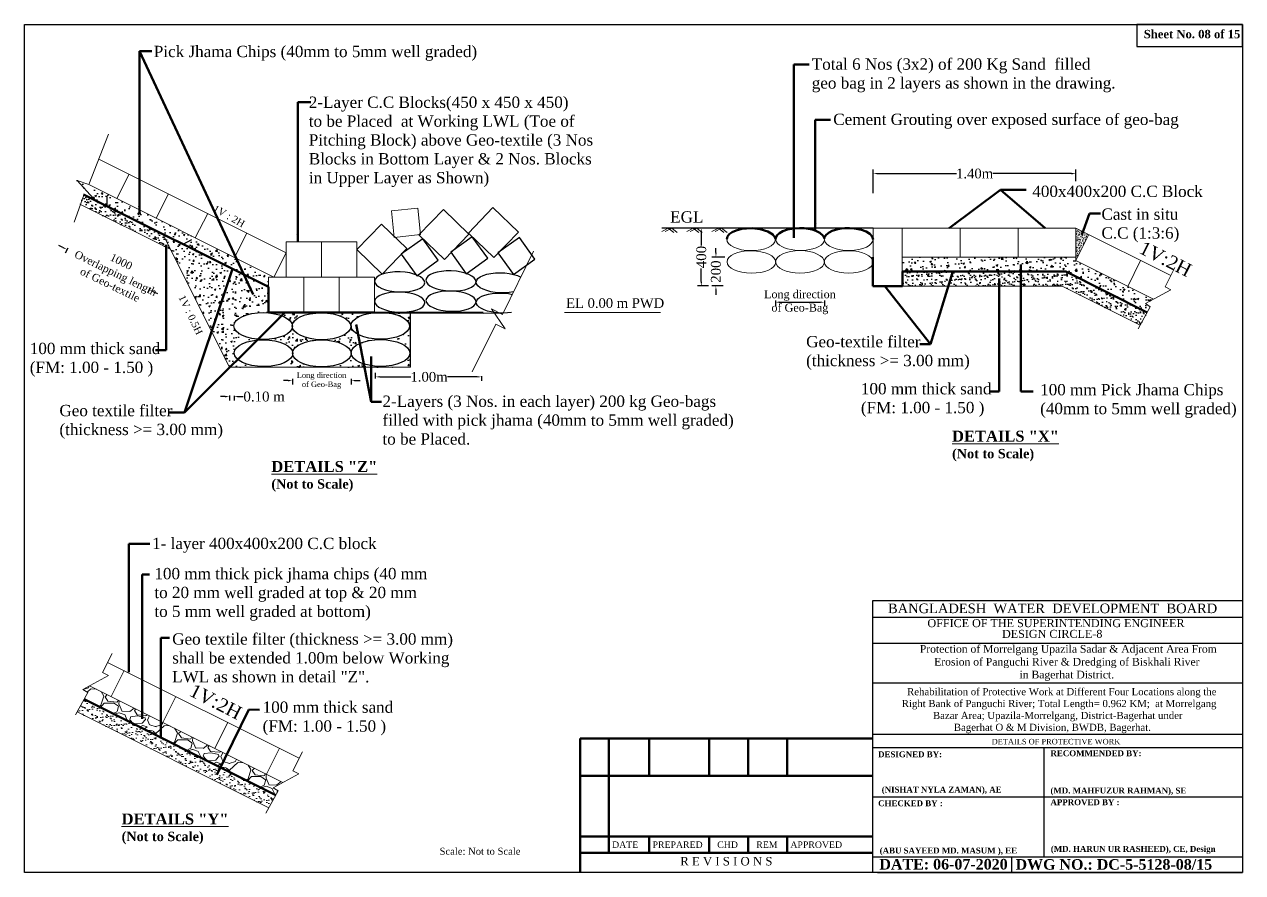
# Model space of a CAD drawing. Header units: metres. Extents: x -1354 to 3686, y -9962 to -7697.
# Drawn here: x 2242.7 to 2353.8, y -7810.7 to -7733.3 of the extents above; entities that cross this region are included whole.
import ezdxf
from ezdxf.enums import TextEntityAlignment as Align

# ---------------------------------------------------------------- set-up
doc = ezdxf.new("R2010")
doc.units = ezdxf.units.M
doc.layers.add('Layer1', color=7, linetype='Continuous', lineweight=13)
doc.layers.add('LINE', color=7, linetype='Continuous')
doc.styles.add('dim', font='isocp.shx')
doc.styles.add('Kazi_T_H', font='timesbd.ttf')
doc.styles.get("Standard").update_dxf_attribs({"font": 'times.ttf'})
doc.dimstyles.get("Standard").update_dxf_attribs({"dimtxt": 0.5, "dimasz": 0.4075, "dimexe": 0.364, "dimexo": 0.219, "dimgap": 0.09, "dimtad": 0, "dimdec": 0, "dimlfac": 1000, "dimzin": 0, "dimdsep": 46, "dimtxsty": 'Standard', "dimcen": 0.09, "dimadec": 0, "dimazin": 0, "dimtfac": 1, "dimtdec": 0, "dimtofl": 0, "dimtmove": 0, "dimatfit": 3, "dimfxl": 1, "dimtolj": 1, "dimtzin": 0, "dimarcsym": 0})
doc.dimstyles.new('STANDARD$0', dxfattribs={"dimscale": 0, "dimtxt": 8, "dimasz": 8, "dimexe": 4, "dimexo": 0, "dimgap": 2, "dimtad": 1, "dimdec": 0, "dimzin": 0, "dimdsep": 46, "dimtxsty": 'dim', "dimblk": 'DOTSMALL', "dimcen": 1, "dimclrd": 6, "dimclre": 6, "dimclrt": 256, "dimadec": 0, "dimazin": 0, "dimtfac": 1, "dimtdec": 0, "dimtix": 1, "dimtofl": 0, "dimtmove": 1, "dimatfit": 3, "dimldrblk": 'DOTSMALL', "dimfxl": 6, "dimtolj": 1, "dimtzin": 0, "dimarcsym": 0})

# ---------------------------------------------------------------- blocks, each defined once
blk = doc.blocks.new('*D1138')
at = {"layer": 'Defpoints', "color": 0, "lineweight": -3, "ltscale": 0.5}
for p in [(2338.64, -7746.93), (2338.64, -7747.85), (2320.16, -7748.94)]:
    blk.add_point(p, dxfattribs=at)
at = {"layer": 'LINE', "color": 0, "lineweight": -2, "ltscale": 0.5}
for p, q in [((2320.16, -7748.72), (2320.16, -7746.56)), ((2320.57, -7746.93), (2327.74, -7746.93)), ((2338.23, -7746.93), (2331.07, -7746.93)), ((2338.64, -7747.63), (2338.64, -7746.56))]:
    blk.add_line(p, q, dxfattribs=at)
at = {"layer": 'LINE', "color": 0, "lineweight": -3, "ltscale": 0.5}
for points in [[(2320.57, -7746.86), (2320.57, -7747), (2320.16, -7746.93)], [(2338.23, -7746.86), (2338.23, -7747), (2338.64, -7746.93)]]:
    blk.add_solid(points, dxfattribs=at)
at = {"layer": 'LINE', "color": 0, "lineweight": 13, "ltscale": 0.5, "insert": (2329.4, -7746.93), "char_height": 0.5, "attachment_point": 5}
blk.add_mtext('\\A1;{\\H1.775x;1.40m}', dxfattribs=at)
blk = doc.blocks.new('*D1139')
at = {"layer": 'Defpoints', "color": 0, "lineweight": -3, "ltscale": 0.5}
for p in [(2304.48, -7751.9), (2305.37, -7751.9), (2305.37, -7757.18)]:
    blk.add_point(p, dxfattribs=at)
at = {"layer": 'LINE', "color": 0, "lineweight": -2, "ltscale": 0.5}
for p, q in [((2305.15, -7751.9), (2304.12, -7751.9)), ((2304.48, -7752.31), (2304.48, -7753.49)), ((2304.48, -7756.78), (2304.48, -7755.6)), ((2305.15, -7757.18), (2304.12, -7757.18))]:
    blk.add_line(p, q, dxfattribs=at)
at = {"layer": 'LINE', "color": 0, "lineweight": -3, "ltscale": 0.5}
for points in [[(2304.41, -7752.31), (2304.55, -7752.31), (2304.48, -7751.9)], [(2304.41, -7756.78), (2304.55, -7756.78), (2304.48, -7757.18)]]:
    blk.add_solid(points, dxfattribs=at)
at = {"layer": 'LINE', "color": 0, "lineweight": 13, "ltscale": 0.5, "insert": (2304.48, -7754.54), "char_height": 0.9, "attachment_point": 5, "rotation": 90}
blk.add_mtext('\\A1;400', dxfattribs=at)
blk = doc.blocks.new('*D1140')
at = {"layer": 'Defpoints', "color": 0, "lineweight": -3, "ltscale": 0.5}
for p in [(2305.81, -7754.55), (2306.84, -7754.55), (2306.7, -7757.18)]:
    blk.add_point(p, dxfattribs=at)
at = {"layer": 'LINE', "color": 0, "lineweight": -2, "ltscale": 0.5}
for p, q in [((2306.63, -7754.55), (2305.45, -7754.55)), ((2305.81, -7754.14), (2305.81, -7753.73)), ((2306.48, -7757.18), (2305.45, -7757.18)), ((2305.81, -7757.59), (2305.81, -7758))]:
    blk.add_line(p, q, dxfattribs=at)
at = {"layer": 'LINE', "color": 0, "lineweight": -3, "ltscale": 0.5}
for points in [[(2305.75, -7754.14), (2305.88, -7754.14), (2305.81, -7754.55)], [(2305.75, -7757.59), (2305.88, -7757.59), (2305.81, -7757.18)]]:
    blk.add_solid(points, dxfattribs=at)
at = {"layer": 'LINE', "color": 0, "lineweight": 13, "ltscale": 0.5, "insert": (2305.81, -7755.87), "char_height": 0.9, "attachment_point": 5, "rotation": 90}
blk.add_mtext('\\A1;200', dxfattribs=at)
blk = doc.blocks.new('*D1141')
at = {"layer": 'Defpoints', "color": 0, "lineweight": -3, "ltscale": 0.5}
for p in [(2311.25, -7754.89), (2315.7, -7754.92), (2315.7, -7758.66)]:
    blk.add_point(p, dxfattribs=at)
at = {"layer": 'LINE', "color": 0, "lineweight": -2, "ltscale": 0.5}
for p, q in [((2311.25, -7758.51), (2311.25, -7759.02)), ((2311.66, -7758.66), (2315.29, -7758.66)), ((2315.7, -7758.51), (2315.7, -7759.02))]:
    blk.add_line(p, q, dxfattribs=at)
at = {"layer": 'LINE', "color": 0, "lineweight": -3, "ltscale": 0.5}
for points in [[(2311.66, -7758.59), (2311.66, -7758.73), (2311.25, -7758.66)], [(2315.29, -7758.59), (2315.29, -7758.73), (2315.7, -7758.66)]]:
    blk.add_solid(points, dxfattribs=at)
at = {"layer": 'LINE', "color": 0, "lineweight": 13, "ltscale": 0.5, "insert": (2313.47, -7758.66), "char_height": 0.5, "attachment_point": 5}
blk.add_mtext('\\A1;{\\H1.464x;Long direction\\Pof Geo-Bag}', dxfattribs=at)
blk = doc.blocks.new('*D805')
at = {"color": 0, "lineweight": -2, "ltscale": 0.5}
for p, q in [((2246.26, -7753.67), (2245.9, -7753.49)), ((2246.7, -7753.72), (2246.47, -7754.18)), ((2254.22, -7757.38), (2253.99, -7757.84)), ((2254.52, -7757.7), (2254.89, -7757.87))]:
    blk.add_line(p, q, dxfattribs=at)
at = {"color": 0, "linetype": 'Continuous', "lineweight": -3, "ltscale": 0.5}
for points in [[(2246.29, -7753.61), (2246.23, -7753.73), (2246.63, -7753.85)], [(2254.55, -7757.63), (2254.49, -7757.76), (2254.15, -7757.52)]]:
    blk.add_solid(points, dxfattribs=at)
at = {"layer": 'Defpoints', "color": 0, "linetype": 'Continuous', "lineweight": -3, "ltscale": 0.5}
for p in [(2247.8, -7751.45), (2246.63, -7753.85), (2255.33, -7755.11)]:
    blk.add_point(p, dxfattribs=at)
at = {"color": 0, "linetype": 'Continuous', "lineweight": -3, "ltscale": 0.5, "insert": (2251.07, -7756.01), "char_height": 0.7, "attachment_point": 5, "rotation": 334.0276}
blk.add_mtext('\\A1;1000\\POverlapping length\\Pof Geo-textile', dxfattribs=at)
blk = doc.blocks.new('*D806')
at = {"layer": 'Defpoints', "color": 0, "linetype": 'ByBlock', "lineweight": -3, "ltscale": 0.5}
for p in [(2272.56, -7763.49), (2267.2, -7764.59), (2272.56, -7765.81)]:
    blk.add_point(p, dxfattribs=at)
at = {"layer": 'LINE', "color": 0, "lineweight": -2, "ltscale": 0.5}
for p, q in [((2266.79, -7765.81), (2266.38, -7765.81)), ((2267.2, -7765.66), (2267.2, -7766.17)), ((2272.56, -7765.66), (2272.56, -7766.17)), ((2272.96, -7765.81), (2273.37, -7765.81))]:
    blk.add_line(p, q, dxfattribs=at)
at = {"layer": 'LINE', "color": 0, "linetype": 'ByBlock', "lineweight": -3, "ltscale": 0.5}
for points in [[(2266.79, -7765.74), (2266.79, -7765.88), (2267.2, -7765.81)], [(2272.96, -7765.74), (2272.96, -7765.88), (2272.56, -7765.81)]]:
    blk.add_solid(points, dxfattribs=at)
at = {"layer": 'LINE', "color": 0, "linetype": 'ByBlock', "lineweight": -3, "ltscale": 0.5, "insert": (2269.85, -7765.81), "char_height": 0.5, "attachment_point": 5}
blk.add_mtext('\\A1;Long direction\\Pof Geo-Bag', dxfattribs=at)
blk = doc.blocks.new('*D807')
at = {"layer": 'Defpoints', "color": 0, "lineweight": -3, "ltscale": 0.5}
for p in [(2261.45, -7766.96), (2261.88, -7766.98), (2261.88, -7767.27)]:
    blk.add_point(p, dxfattribs=at)
at = {"layer": 'LINE', "color": 0, "lineweight": -2, "ltscale": 0.5}
for p, q in [((2261.05, -7767.27), (2260.64, -7767.27)), ((2261.45, -7767.18), (2261.45, -7767.63)), ((2261.88, -7767.2), (2261.88, -7767.63)), ((2262.28, -7767.27), (2262.7, -7767.27))]:
    blk.add_line(p, q, dxfattribs=at)
at = {"layer": 'LINE', "color": 0, "lineweight": -3, "ltscale": 0.5}
for points in [[(2261.05, -7767.2), (2261.05, -7767.34), (2261.45, -7767.27)], [(2262.28, -7767.2), (2262.28, -7767.34), (2261.88, -7767.27)]]:
    blk.add_solid(points, dxfattribs=at)
at = {"layer": 'LINE', "color": 0, "lineweight": 13, "ltscale": 0.5, "insert": (2264.61, -7767.27), "char_height": 0.9, "attachment_point": 5}
blk.add_mtext('\\A1;0.10 m', dxfattribs=at)
blk = doc.blocks.new('*D808')
at = {"layer": 'Defpoints', "color": 0, "lineweight": -3, "ltscale": 0.5}
for p in [(2284.44, -7765.17), (2284.44, -7765.47), (2274.77, -7765.83)]:
    blk.add_point(p, dxfattribs=at)
at = {"layer": 'LINE', "color": 0, "lineweight": -2, "ltscale": 0.5}
for p, q in [((2274.77, -7765.61), (2274.77, -7765.1)), ((2275.18, -7765.47), (2277.98, -7765.47)), ((2284.04, -7765.47), (2281.32, -7765.47)), ((2284.44, -7765.39), (2284.44, -7765.83))]:
    blk.add_line(p, q, dxfattribs=at)
at = {"layer": 'LINE', "color": 0, "lineweight": -3, "ltscale": 0.5}
for points in [[(2275.18, -7765.4), (2275.18, -7765.53), (2274.77, -7765.47)], [(2284.04, -7765.4), (2284.04, -7765.53), (2284.44, -7765.47)]]:
    blk.add_solid(points, dxfattribs=at)
at = {"layer": 'LINE', "color": 0, "lineweight": 13, "ltscale": 0.5, "insert": (2279.65, -7765.47), "char_height": 0.5, "attachment_point": 5}
blk.add_mtext('\\A1;{\\H1.775x;1.00m}', dxfattribs=at)

msp = doc.modelspace()

# ---------------------------------------------------------------- hatches: boundary and pattern name
at = {"linetype": 'Continuous', "lineweight": -3, "ltscale": 0.5}
h = msp.add_hatch(dxfattribs=at)
h.set_pattern_fill('AR-CONC', color=0, scale=0.0083, style=0)
h.set_pattern_definition([(50, (2518.1702, -7655.2508), (1.512133, -0.1322944), [0.158115, -1.739265]), (355, (2518.1702, -7655.2508), (-0.2925155, 1.58577), [0.126492, -1.391412]), (100.451, (2518.2962, -7655.2618), (1.219623, 1.4534685), [0.134377, -1.478147]), (46.1842, (2518.1702, -7654.8291), (2.249956, -0.348951), [0.237173, -2.608897]), (96.6356, (2518.3577, -7654.8582), (1.970455, 2.053632), [0.201566, -2.21722]), (351.184, (2518.1702, -7654.829), (1.970458, 2.053628), [0.189738, -2.087118]), (21, (2518.381, -7654.9345), (1.2584035, -0.848804), [0.158115, -1.739265]), (326, (2518.381, -7654.9345), (0.512957, 1.52876), [0.126492, -1.391412]), (71.4514, (2518.4859, -7655.0053), (1.771357, 0.67996), [0.134377, -1.478147]), (37.5, (2518.1702, -7655.25076), (0.0256354, 0.7018068), [0, -1.3745464, 0, -1.412494, 0, -1.3966825]), (7.5, (2518.1702, -7655.25076), (0.5546032, 0.8314988), [0, -0.8053324, 0, -1.3429234, 0, -0.5323205]), (327.5, (2517.7001, -7655.25076), (1.1254019, -0.0475486), [0, -0.52705, 0, -1.644396, 0, -2.181987]), (317.5, (2517.4893, -7655.2508), (1.2294722, 0.21104), [0, -0.685165, 0, -1.0920476, 0, -1.549527])])
h.paths.add_polyline_path([(2248.614762, -7747.934823), (2247.549723, -7747.554875), (2249.039644, -7749.195255), (2248.547143, -7749.027363), (2265.005652, -7757.256617), (2265.005652, -7756.370531), (2265.486177, -7756.370531)])
h = msp.add_hatch(dxfattribs=at)
h.set_pattern_fill('AR-SAND', color=0, scale=0.0132, style=0)
h.set_pattern_definition([(37.5, (2041.59915, -6637.59636), (-0.02112041, 0.64602547), [0, -0.5096256, 0, -0.569976, 0, -0.54483]), (7.5, (2041.59915, -6637.5964), (0.59337073, 0.94620913), [0, -0.2749296, 0, -0.4593336, 0, -0.176022]), (327.5, (2041.18676, -6637.59636), (1.04410993, 0.00189708), [0, -0.16764, 0, -0.603504, 0, -0.787908]), (317.5, (2041.1868, -6637.5964), (1.0078945, 0.2942667), [0, -0.08382, 0, -0.3956304, 0, -0.452628])])
h.paths.add_polyline_path([(2248.547143, -7749.027363), (2248.154234, -7748.893421), (2247.854245, -7749.743633), (2256.088103, -7753.860562), (2255.379623, -7752.443603)])
h = msp.add_hatch(dxfattribs=at)
h.set_pattern_fill('AR-CONC', color=0, scale=0.0083, style=0)
h.set_pattern_definition([(50, (2041.5992, -6637.5964), (1.5121328, -0.1322944), [0.158115, -1.739265]), (355, (2041.5992, -6637.5964), (-0.2925155, 1.5857701), [0.126492, -1.391412]), (100.451, (2041.7252, -6637.6074), (1.2196228, 1.4534685), [0.134377, -1.478147]), (46.1842, (2041.5992, -6637.1747), (2.249956, -0.3489513), [0.2371725, -2.6088975]), (96.6356, (2041.7867, -6637.2038), (1.970455, 2.053632), [0.2015655, -2.2172205]), (351.184, (2041.5992, -6637.1747), (1.970458, 2.0536285), [0.189738, -2.087118]), (21, (2041.81, -6637.2801), (1.2584035, -0.8488038), [0.158115, -1.739265]), (326, (2041.81, -6637.2801), (0.5129568, 1.5287601), [0.126492, -1.391412]), (71.4514, (2041.9148, -6637.3509), (1.7713569, 0.6799597), [0.134377, -1.478147]), (37.5, (2041.59915, -6637.59636), (0.0256354, 0.70180682), [0, -1.3745464, 0, -1.412494, 0, -1.3966825]), (7.5, (2041.59915, -6637.59636), (0.5546032, 0.83149877), [0, -0.8053324, 0, -1.3429234, 0, -0.5323205]), (327.5, (2041.129, -6637.59636), (1.12540194, -0.04754858), [0, -0.52705, 0, -1.644396, 0, -2.181987]), (317.5, (2040.9182, -6637.5964), (1.2294722, 0.2110399), [0, -0.685165, 0, -1.0920476, 0, -1.549527])])
edge = h.paths.add_edge_path()
edge.add_line((2265.005652, -7757.256617), (2255.379623, -7752.443603))
edge.add_line((2255.379623, -7752.443603), (2261.454342, -7764.593041))
edge.add_line((2261.454342, -7764.593041), (2277.946564, -7764.584891))
edge.add_line((2277.946564, -7764.584891), (2277.957322, -7759.605719))
edge.add_line((2277.957322, -7759.605719), (2275.56316, -7759.600546))
edge.add_ellipse((2275.205236, -7760.814706), major_axis=(-2.669393, 0.017474), ratio=0.4596705317, start_angle=278.6264693, end_angle=622.4667501, ccw=False)
edge.add_line((2274.690038, -7759.612179), (2274.690038, -7759.59866))
edge.add_line((2274.690038, -7759.59866), (2265.005652, -7759.59866))
edge.add_line((2265.005652, -7759.59866), (2265.005652, -7757.256617))
edge = h.paths.add_edge_path(flags=16)
edge.add_ellipse((2264.525376, -7760.832381), major_axis=(-2.669393, 0.017474), ratio=0.4596705317, start_angle=184.88008955, end_angle=535.92393405, ccw=False)
edge.add_ellipse((2269.847845, -7760.850056), major_axis=(-2.669393, 0.017474), ratio=0.4596705317, start_angle=4.88008955, end_angle=355.92393405, ccw=False)
edge = h.paths.add_edge_path(flags=16)
edge.add_ellipse((2264.544975, -7763.308487), major_axis=(-2.669393, 0.017474), ratio=0.4596705317, start_angle=184.88008955, end_angle=535.92393405, ccw=False)
edge.add_ellipse((2269.867444, -7763.326162), major_axis=(-2.669393, 0.017474), ratio=0.4596705317, start_angle=4.88008955, end_angle=355.92393405, ccw=False)
edge = h.paths.add_edge_path(flags=16)
edge.add_ellipse((2275.224835, -7763.290812), major_axis=(-2.669393, 0.017474), ratio=0.4596705317, start_angle=0, end_angle=360)
h.paths.add_polyline_path([(2277.808018, -7764.233286), (2281.211299, -7764.233286), (2281.211299, -7765.388702), (2277.808018, -7765.388702)], flags=9)
at = {"linetype": 'ByBlock', "lineweight": 5, "ltscale": 0.5}
h = msp.add_hatch(dxfattribs=at)
h.set_pattern_fill('AR-CONC', color=256, scale=0.00132, style=0)
h.set_pattern_definition([(50, (2334.29829, -7695.25673), (0.24048376, -0.0210396), [0.025146, -0.276606]), (355, (2334.2983, -7695.25673), (-0.0465205, 0.2521948), [0.0201168, -0.2212848]), (100.451, (2334.31833, -7695.25848), (0.1939641, 0.231154), [0.0213708, -0.2350788]), (46.1842, (2334.2983, -7695.18967), (0.3578243, -0.0554959), [0.037719, -0.414909]), (96.6356, (2334.3281, -7695.1943), (0.3133736, 0.3266017), [0.0320562, -0.3526182]), (351.184, (2334.2983, -7695.18967), (0.313374, 0.3266012), [0.0301752, -0.3319272]), (21, (2334.33182, -7695.20644), (0.20013164, -0.1349905), [0.025146, -0.276606]), (326, (2334.33182, -7695.20644), (0.0815787, 0.2431281), [0.0201168, -0.2212848]), (71.4514, (2334.3485, -7695.21769), (0.2817098, 0.1081382), [0.0213708, -0.2350788]), (37.5, (2334.29829, -7695.25673), (0.00407696, 0.11161265), [0, -0.21860256, 0, -0.2246376, 0, -0.222123]), (7.5, (2334.29829, -7695.25673), (0.08820195, 0.13223836), [0, -0.12807696, 0, -0.21357336, 0, -0.0846582]), (327.5, (2334.22352, -7695.25673), (0.17897959, -0.00756194), [0, -0.08382, 0, -0.2615184, 0, -0.3470148]), (317.5, (2334.19, -7695.25673), (0.1955305, 0.03356297), [0, -0.108966, 0, -0.17367504, 0, -0.2464308])])
h.paths.add_polyline_path([(2339.822367, -7752.494347), (2338.641723, -7751.904025), (2338.641723, -7754.544025), (2338.641723, -7754.855635)])
at = {"linetype": 'Continuous', "lineweight": -3, "ltscale": 0.5}
h = msp.add_hatch(dxfattribs=at)
h.set_pattern_fill('AR-CONC', color=0, scale=0.0083, style=0)
h.set_pattern_definition([(50, (2105.0948, -7762.4743), (1.512133, -0.1322944), [0.158115, -1.739265]), (355, (2105.0948, -7762.4743), (-0.292515, 1.58577), [0.126492, -1.391412]), (100.451, (2105.2208, -7762.4854), (1.219623, 1.4534685), [0.134377, -1.478147]), (46.1842, (2105.0948, -7762.0527), (2.249956, -0.348951), [0.237173, -2.608897]), (96.6356, (2105.2823, -7762.0818), (1.970455, 2.053632), [0.201566, -2.21722]), (351.184, (2105.0948, -7762.0527), (1.970458, 2.053628), [0.189738, -2.087118]), (21, (2105.3056, -7762.1581), (1.2584035, -0.848804), [0.158115, -1.739265]), (326, (2105.3056, -7762.1581), (0.512957, 1.52876), [0.126492, -1.391412]), (71.4514, (2105.4105, -7762.2288), (1.771357, 0.67996), [0.134377, -1.478147]), (37.5, (2105.0948, -7762.47433), (0.0256354, 0.7018068), [0, -1.3745464, 0, -1.412494, 0, -1.3966825]), (7.5, (2105.0948, -7762.4743), (0.5546032, 0.8314988), [0, -0.8053324, 0, -1.3429234, 0, -0.5323205]), (327.5, (2104.62465, -7762.47433), (1.125402, -0.0475486), [0, -0.52705, 0, -1.644396, 0, -2.181987]), (317.5, (2104.4138, -7762.4743), (1.2294722, 0.21104), [0, -0.685165, 0, -1.0920476, 0, -1.549527])])
h.paths.add_polyline_path([(2338.641723, -7754.855635), (2338.641723, -7754.544025), (2322.801723, -7754.544025), (2322.801723, -7755.864025), (2337.706894, -7755.864025), (2345.14549, -7759.583323), (2345.423844, -7759.080245), (2344.973316, -7758.788992), (2345.707991, -7758.388769)])
h = msp.add_hatch(dxfattribs=at)
h.set_pattern_fill('AR-SAND', color=0, scale=0.0132, style=0)
h.set_pattern_definition([(37.5, (2105.0948, -7762.47433), (-0.0211204, 0.6460255), [0, -0.5096256, 0, -0.569976, 0, -0.54483]), (7.5, (2105.0948, -7762.4743), (0.5933707, 0.946209), [0, -0.2749296, 0, -0.4593336, 0, -0.176022]), (327.5, (2104.6824, -7762.47433), (1.0441099, 0.0018971), [0, -0.16764, 0, -0.603504, 0, -0.787908]), (317.5, (2104.6824, -7762.4743), (1.0078945, 0.2942667), [0, -0.08382, 0, -0.3956304, 0, -0.452628])])
h.paths.add_polyline_path([(2337.706894, -7755.864025), (2322.822717, -7755.864025), (2322.822717, -7757.184025), (2337.395284, -7757.184025), (2344.505875, -7760.739321), (2345.14549, -7759.583323)])
at = {"linetype": 'ByBlock', "lineweight": 13, "ltscale": 0.5}
h = msp.add_hatch(dxfattribs=at)
h.set_pattern_fill('GRAVEL', color=256, scale=0.132, style=0)
h.set_pattern_definition([(228.0128, (2411.34952, -7729.69232), (-26.8224228, -30.17523708), [0.45107, -44.65626]), (184.9697, (2411.04777, -7730.0276), (40.23366508, 3.35277634), [0.774055, -76.63128]), (132.5104, (2410.27663, -7730.09466), (33.5279756, -36.88083603), [0.545796, -54.033804]), (267.2737, (2408.96904, -7730.93286), (3.35278544, 67.05597842), [0.704887, -69.78365]), (292.8337, (2408.93551, -7731.63694), (-16.7640476, 40.23362288), [0.691197, -68.428536]), (357.2737, (2409.20373, -7732.27398), (-67.05597842, 3.35278544), [0.704887, -69.78365]), (37.6942, (2409.90782, -7732.3075), (-43.58642754, -33.52797011), [0.932176, -92.28529]), (72.2553, (2410.64544, -7731.73753), (23.46964695, 73.76162139), [0.88007, -87.126996]), (121.4296, (2410.91366, -7730.89933), (-26.82240691, 43.58634873), [0.707273, -70.02006]), (175.2364, (2410.54485, -7730.29582), (36.88077103, -3.35276853), [0.80746, -39.56555]), (222.3974, (2409.74018, -7730.22877), (-40.23360121, -36.88075202), [1.044223, -103.378176]), (138.8141, (2412.2883, -7730.96638), (-23.46958505, 20.11676906), [0.356407, -35.28439]), (171.4692, (2412.02008, -7730.73169), (43.58633347, -6.7056169), [0.67806, -67.12807]), (225, (2411.3495, -7730.631), (-7e-16, -3.352798), [0.474156, -4.267415]), (203.1986, (2411.11483, -7730.22877), (16.7640565, 6.7056294), [0.25534, -25.27879]), (291.8014, (2410.88013, -7730.32935), (-3.3528024, 10.0584065), [0.361107, -17.694336]), (30.9638, (2411.01424, -7730.66463), (10.0583894, 6.7056052), [0.5865, -18.963516]), (161.5651, (2411.5172, -7730.3629), (6.705603, -3.352795), [0.4241, -10.17839]), (16.3895, (2408.9355, -7730.32935), (33.5280185, 10.05837908), [0.594116, -58.817616]), (70.3462, (2409.50548, -7730.16171), (-13.41116263, -36.88074784), [0.49843, -49.344504]), (293.1986, (2411.51716, -7729.6923), (-6.7056294, 16.7640565), [0.51068, -25.023504]), (343.6105, (2411.71833, -7730.16171), (-33.5280185, 10.05837908), [0.594116, -58.817616]), (339.444, (2408.9355, -7732.4081), (-16.7640208, 6.7055919), [0.572926, -28.073364]), (294.7751, (2409.47196, -7732.60926), (-16.76396093, 36.88078287), [0.480047, -47.52475]), (66.8014, (2411.5507, -7733.0451), (6.7056294, 16.7640565), [0.51068, -25.023504]), (17.354, (2411.75186, -7732.57573), (-43.58640235, -13.41117977), [0.562034, -55.64117]), (69.444, (2409.90782, -7733.04512), (-6.7055919, -16.7640208), [0.286464, -28.359936]), (101.3099, (2411.3495, -7733.0451), (-3.3527835, 13.411157), [0.17096, -16.92504]), (165.9638, (2411.316, -7732.8775), (10.058407, -3.3527942), [0.691197, -13.132746]), (186.009, (2410.64544, -7732.70984), (33.52795056, 3.35279217), [0.640552, -63.41465]), (303.6901, (2411.0142, -7730.9664), (-3.352801, 6.7055935), [0.48355, -11.60515]), (353.1572, (2411.28247, -7731.36872), (56.99762357, -6.70563003), [0.844215, -83.57712]), (60.9454, (2412.12067, -7731.4693), (-13.4111688, -23.46954405), [0.34519, -34.17401]), (90, (2412.2883, -7731.1676), (-3.3528, 3.3528), [0.20117, -3.15163]), (120.2564, (2410.57838, -7732.60926), (13.41117158, -23.46958816), [0.465784, -46.11275]), (48.0128, (2410.34368, -7732.20692), (26.8224228, 30.17523708), [0.902145, -44.205216]), (0, (2410.9472, -7731.5364), (3.3528, 3.3528), [0.87173, -2.48107]), (325.3048, (2411.81892, -7731.53636), (-33.5279419, 23.46960223), [0.530125, -52.482276]), (254.0546, (2412.2548, -7731.8381), (-3.3528086, -13.411232), [0.488174, -23.920644]), (207.646, (2412.12067, -7732.3075), (-63.70317762, -33.52802109), [0.79483, -78.6885]), (175.4261, (2411.41658, -7732.67631), (-43.58641004, 3.35278378), [0.84088, -83.246856]), (175.4261, (2411.41658, -7732.67631), (-43.58641004, 3.35278378), [0.84088, -83.246856])])
h.paths.add_polyline_path([(2248.694439, -7793.63657), (2248.074078, -7793.974519), (2248.524606, -7794.265772), (2248.194491, -7794.862401), (2265.682221, -7803.606266), (2265.88911, -7803.232348), (2265.438582, -7802.941095), (2266.331085, -7802.454893)])
at = {"linetype": 'ByBlock', "lineweight": 18, "ltscale": 0.5}
h = msp.add_hatch(dxfattribs=at)
h.set_pattern_fill('AR-SAND', color=256, scale=0.0132, style=0)
h.set_pattern_definition([(37.5, (2408.9355, -7733.0451), (-0.0211204, 0.6460255), [0, -0.5096256, 0, -0.569976, 0, -0.54483]), (7.5, (2408.9355, -7733.0451), (0.5933707, 0.946209), [0, -0.2749296, 0, -0.4593336, 0, -0.176022]), (327.5, (2408.5231, -7733.0451), (1.04411, 0.001897), [0, -0.16764, 0, -0.603504, 0, -0.787908]), (317.5, (2408.5231, -7733.0451), (1.0078945, 0.2942667), [0, -0.08382, 0, -0.3956304, 0, -0.452628])])
h.paths.add_polyline_path([(2265.042606, -7804.762263), (2265.682221, -7803.606266), (2248.194491, -7794.862401), (2247.554876, -7796.018398)])

# ---------------------------------------------------------------- linework, layer by layer
at = {"color": 0, "linetype": 'Continuous', "lineweight": 13, "ltscale": 0.5}
for p, q in [((2266.619716, -7754.147428), (2249.529838, -7745.602489)), ((2265.486177, -7756.370531), (2248.614762, -7747.934823)), ((2251.174898, -7749.214891), (2252.308437, -7746.991788)), ((2254.752718, -7751.003801), (2255.886257, -7748.780698)), ((2256.088103, -7753.860562), (2247.804359, -7749.71869)), ((2258.330538, -7752.792711), (2259.464076, -7750.569608)), ((2261.454342, -7764.593041), (2255.379623, -7752.443603)), ((2261.908358, -7754.581621), (2263.041896, -7752.358518)), ((2265.486177, -7756.370531), (2266.619716, -7754.147428)), ((2277.946564, -7764.584891), (2261.454342, -7764.593041))]:
    msp.add_line(p, q, dxfattribs=at)
at = {"color": 0, "lineweight": 53, "ltscale": 0.5}
for p, q in [((2265.005652, -7757.256617), (2248.144449, -7748.826016)), ((2274.690038, -7759.59866), (2284.573882, -7759.620016))]:
    msp.add_line(p, q, dxfattribs=at)
at = {"color": 0, "linetype": 'Continuous', "lineweight": -3, "ltscale": 0.5}
for p, q in [((2250.29917, -7749.903376), (2250.295212, -7748.961391)), ((2320.161723, -7751.904025), (2300.869797, -7751.904025)), ((2257.229556, -7753.36857), (2258.024655, -7752.928044)), ((2277.946564, -7764.584891), (2277.957286, -7759.62224)), ((2284.573882, -7759.620016), (2286.413073, -7759.654286))]:
    msp.add_line(p, q, dxfattribs=at)
at = {"linetype": 'ByBlock', "lineweight": 13, "ltscale": 0.5}
for p, q in [((2338.641723, -7751.904025), (2320.161723, -7751.904025)), ((2347.289308, -7756.227818), (2338.641723, -7751.904025)), ((2338.641723, -7754.544025), (2322.801723, -7754.544025)), ((2345.707991, -7758.388769), (2338.641723, -7754.855635)), ((2337.395284, -7757.184025), (2322.822717, -7757.184025)), ((2344.505875, -7760.739321), (2337.395284, -7757.184025)), ((2267.820599, -7800.24804), (2250.342249, -7791.508865)), ((2266.331085, -7802.454893), (2248.694439, -7793.63657)), ((2265.042606, -7804.762263), (2247.554876, -7796.018398))]:
    msp.add_line(p, q, dxfattribs=at)
at = {"linetype": 'ByBlock', "lineweight": 18, "ltscale": 0.5}
for p, q in [((2320.161723, -7751.904025), (2320.161723, -7757.184025)), ((2322.801723, -7751.904025), (2322.801723, -7757.184025)), ((2328.081723, -7751.904025), (2328.081723, -7754.544025)), ((2333.361723, -7751.904025), (2333.361723, -7754.544025)), ((2338.641723, -7751.904025), (2338.641723, -7754.544025)), ((2338.641723, -7754.855635), (2339.822367, -7752.494347)), ((2338.641723, -7754.544025), (2338.641723, -7754.855635)), ((2343.364298, -7757.216922), (2344.544942, -7754.855635)), ((2250.66214, -7794.62042), (2251.842784, -7792.259133)), ((2255.384716, -7796.981708), (2256.56536, -7794.62042)), ((2260.107291, -7799.342996), (2261.287935, -7796.981708)), ((2264.829867, -7801.704284), (2266.010511, -7799.342996))]:
    msp.add_line(p, q, dxfattribs=at)
at = {"linetype": 'ByBlock', "lineweight": 60, "ltscale": 0.5}
for p, q in [((2320.129164, -7754.549477), (2320.129164, -7757.20381)), ((2337.706894, -7755.864025), (2322.822717, -7755.864025)), ((2322.822717, -7757.20381), (2322.822717, -7755.864025)), ((2345.14549, -7759.583323), (2337.706894, -7755.864025)), ((2320.129164, -7757.20381), (2322.822717, -7757.20381)), ((2265.682221, -7803.606266), (2248.194491, -7794.862401))]:
    msp.add_line(p, q, dxfattribs=at)
at = {"linetype": 'ByBlock', "lineweight": 30, "ltscale": 0.5}
for p in [(2353.845068, -7788.576871), (2320.560943, -7810.681736)]:
    msp.add_line(p, (2353.845068, -7810.681736), dxfattribs=at)
at = {"color": 7, "lineweight": 30, "ltscale": 0.18}
msp.add_lwpolyline([(2353.845068, -7733.31999), (2344.190244, -7733.31999), (2344.190244, -7735.345356), (2353.845068, -7735.345356)], close=True, dxfattribs=at)
at = {"color": 0, "linetype": 'Continuous', "lineweight": -3, "ltscale": 0.5}
for points in [[(2278.725034, -7752.529129), (2281.044855, -7754.773955), (2283.289681, -7752.454134), (2280.969859, -7750.209308)], [(2283.233614, -7752.351142), (2285.553436, -7754.595968), (2287.798262, -7752.276146), (2285.47844, -7750.03132)], [(2273.064169, -7753.850837), (2275.38399, -7756.095663), (2277.628816, -7753.775841), (2275.308995, -7751.531016)], [(2278.529463, -7756.246814), (2280.495176, -7754.833421), (2279.081783, -7752.867708), (2277.11607, -7754.281101)], [(2283.038044, -7756.068827), (2285.003757, -7754.655433), (2283.590364, -7752.68972), (2281.624651, -7754.103113)], [(2287.342231, -7756.136532), (2289.307944, -7754.723139), (2287.894551, -7752.757426), (2285.928838, -7754.170819)]]:
    msp.add_lwpolyline(points, close=True, dxfattribs=at)
at = {"linetype": 'ByBlock', "lineweight": 18, "ltscale": 0.5}
for points in [[(2300.8654, -7752.224494), (2301.459567, -7751.904025), (2301.960884, -7752.289396)], [(2301.183149, -7752.224494), (2301.777315, -7751.904025), (2302.278633, -7752.289396)], [(2303.147009, -7752.224494), (2303.741176, -7751.904025), (2304.242493, -7752.289396)], [(2303.464757, -7752.224494), (2304.058924, -7751.904025), (2304.560242, -7752.289396)], [(2305.447729, -7752.224494), (2306.041896, -7751.904025), (2306.543214, -7752.289396)], [(2305.734547, -7752.224494), (2306.328714, -7751.904025), (2306.830032, -7752.289396)], [(2344.310572, -7761.092298), (2345.423844, -7759.080245), (2344.973316, -7758.788992), (2347.305967, -7757.518252), (2346.775811, -7757.253503), (2347.650579, -7755.506199)], [(2247.411335, -7796.277826), (2248.524606, -7794.265772), (2248.074078, -7793.974519), (2250.40673, -7792.703779), (2249.876573, -7792.43903), (2250.751341, -7790.691726)], [(2264.775838, -7805.244401), (2265.88911, -7803.232348), (2265.438582, -7802.941095), (2267.771233, -7801.670355), (2267.241076, -7801.405605), (2268.115845, -7799.658302)]]:
    msp.add_lwpolyline(points, dxfattribs=at)
at = {"color": 0, "linetype": 'Continuous', "lineweight": 53, "ltscale": 0.5}
msp.add_lwpolyline([(2306.795526, -7752.919419), (2306.861213, -7752.676155), (2307.034557, -7752.462586), (2307.306613, -7752.272988), (2307.671642, -7752.113714), (2308.187913, -7751.981348), (2308.601399, -7751.927517), (2309.102544, -7751.904025), (2309.844502, -7751.988494), (2310.557314, -7752.202817), (2311.01442, -7752.491356), (2311.220047, -7752.794061), (2311.257296, -7752.90459), (2311.28485, -7752.747331), (2311.392936, -7752.556743), (2311.612191, -7752.355388), (2311.924598, -7752.180866), (2312.341807, -7752.035175), (2312.907661, -7751.928259), (2313.424941, -7751.896619), (2313.833485, -7751.904025), (2314.257002, -7751.964682), (2314.602517, -7752.041624), (2314.927585, -7752.149475), (2315.296022, -7752.336793), (2315.582487, -7752.593612), (2315.698467, -7752.844889), (2315.726254, -7752.737541), (2315.863247, -7752.52095), (2316.130203, -7752.305517), (2316.417789, -7752.160414), (2316.919776, -7752.004159), (2317.229769, -7751.947174), (2317.574642, -7751.911021), (2318.007002, -7751.904025), (2318.423075, -7751.929812), (2318.781433, -7751.985108), (2319.086309, -7752.058875), (2319.503033, -7752.213697), (2319.83266, -7752.412223), (2320.056135, -7752.651599), (2320.142721, -7752.937659)], dxfattribs=at)
at = {"color": 0, "linetype": 'Continuous', "lineweight": -3, "ltscale": 0.5, "extrusion": (0, 0, -1)}
for centre in [(2281.649829, -7756.719347), (2276.972331, -7756.80659), (2276.976113, -7758.649574), (2281.653611, -7758.562331)]:
    msp.add_ellipse(centre, major_axis=(-2.28678, 0.073593), ratio=0.3999216098, dxfattribs=at)
for centre, start_param, end_param in [((2286.23994, -7756.893834), 4.1890552868, 8.733121289), ((2286.243723, -7758.736818), 4.2820228076, 8.2967749349)]:
    msp.add_ellipse(centre, major_axis=(-2.28678, 0.073593), ratio=0.3999216098, start_param=start_param, end_param=end_param, dxfattribs=at)
at = {"color": 0, "linetype": 'Continuous', "lineweight": -3, "ltscale": 0.5}
for centre in [(2264.525376, -7760.832381), (2269.847845, -7760.850056), (2275.205236, -7760.814706), (2264.544975, -7763.308487), (2269.867444, -7763.326162), (2275.224835, -7763.290812)]:
    msp.add_ellipse(centre, major_axis=(-2.669393, 0.017474), ratio=0.4596705317, dxfattribs=at)
at = {"layer": 'Layer1', "color": 7, "lineweight": 30}
msp.add_lwpolyline([(2330.202926, -7810.681736), (2242.745987, -7810.681736), (2242.745987, -7733.31999), (2353.845068, -7733.31999), (2353.845068, -7794.204926), (2353.845068, -7808.159506), (2353.845068, -7810.681736)], close=True, dxfattribs=at)
at = {"layer": 'LINE', "color": 7, "lineweight": 13, "ltscale": 0.5}
for p, q in [((2271.461909, -7756.370531), (2271.461909, -7759.59866)), ((2271.461909, -7759.59866), (2271.461909, -7756.370531)), ((2265.005652, -7759.59866), (2274.690038, -7759.59866)), ((2268.344977, -7759.59866), (2265.116848, -7759.59866)), ((2267.446065, -7759.59866), (2269.250644, -7759.59866)), ((2267.446065, -7759.59866), (2269.250644, -7759.59866)), ((2300.752846, -7759.59866), (2292.00404, -7759.59866))]:
    msp.add_line(p, q, dxfattribs=at)
at = {"layer": 'LINE', "color": 7, "lineweight": 53, "ltscale": 0.5}
for p, q in [((2265.005652, -7757.256617), (2265.005652, -7759.59866)), ((2265.005652, -7759.59866), (2274.690038, -7759.59866))]:
    msp.add_line(p, q, dxfattribs=at)
at = {"layer": 'LINE', "color": 0, "linetype": 'ByBlock', "lineweight": 30, "ltscale": 0.5}
for p, q in [((2353.845068, -7785.898464), (2320.092789, -7785.898464)), ((2320.092789, -7785.898464), (2320.092789, -7810.681736)), ((2353.845068, -7787.41984), (2320.092789, -7787.41984)), ((2353.845068, -7789.781512), (2320.092789, -7789.781512)), ((2353.845068, -7793.401291), (2320.092789, -7793.401291)), ((2353.845068, -7798.089511), (2320.092789, -7798.089511)), ((2353.845068, -7799.314377), (2320.092789, -7799.314377)), ((2335.748073, -7809.226318), (2335.748073, -7799.314377)), ((2320.092789, -7803.780842), (2353.845068, -7803.780842)), ((2320.092789, -7809.226318), (2353.845068, -7809.226318)), ((2332.812017, -7810.681736), (2332.812017, -7809.226318))]:
    msp.add_line(p, q, dxfattribs=at)
at = {"layer": 'LINE', "lineweight": 50, "ltscale": 0.5}
for p, q in [((2320.092789, -7798.462774), (2293.432793, -7798.462774)), ((2293.432793, -7810.654044), (2293.432793, -7798.462774)), ((2296.050274, -7798.462774), (2296.050274, -7808.868855)), ((2299.733899, -7798.462774), (2299.733899, -7801.865499)), ((2305.192303, -7798.462774), (2305.192303, -7801.865499)), ((2308.748246, -7798.462774), (2308.748246, -7801.865499)), ((2312.304189, -7798.462774), (2312.304189, -7801.865499)), ((2320.092789, -7801.865499), (2293.432793, -7801.865499)), ((2320.092789, -7807.38934), (2293.432793, -7807.38934)), ((2299.733899, -7807.38934), (2299.733899, -7808.868855)), ((2305.192303, -7807.38934), (2305.192303, -7808.868855)), ((2308.748246, -7807.38934), (2308.748246, -7808.868855)), ((2312.304189, -7807.38934), (2312.304189, -7808.868855)), ((2320.092789, -7808.868855), (2293.432793, -7808.868855))]:
    msp.add_line(p, q, dxfattribs=at)
at = {"layer": 'LINE', "color": 7, "lineweight": 13, "ltscale": 0.5}
for points in [[(2250.422559, -7743.327136), (2248.614762, -7747.934823), (2247.549723, -7747.554875), (2249.039644, -7749.195255), (2248.154234, -7748.893421), (2247.282172, -7751.36497)], [(2289.175307, -7754.003842), (2286.346149, -7759.791184), (2285.344932, -7759.265606), (2286.590038, -7761.098752), (2285.755717, -7760.67571), (2283.593049, -7765.012304)]]:
    msp.add_lwpolyline(points, dxfattribs=at)
for points in [[(2278.621242, -7750.073952), (2276.214622, -7750.338315), (2276.478985, -7752.744935), (2278.885605, -7752.480572)], [(2266.619716, -7756.370531), (2269.847845, -7756.370531), (2269.847845, -7753.142402), (2266.619716, -7753.142402)], [(2269.847845, -7756.370531), (2273.075973, -7756.370531), (2273.075973, -7753.142402), (2269.847845, -7753.142402)], [(2265.005652, -7759.59866), (2268.233781, -7759.59866), (2268.233781, -7756.370531), (2265.005652, -7756.370531)], [(2268.233781, -7759.59866), (2271.461909, -7759.59866), (2271.461909, -7756.370531), (2268.233781, -7756.370531)], [(2271.461909, -7759.59866), (2274.690038, -7759.59866), (2274.690038, -7756.370531), (2271.461909, -7756.370531)]]:
    msp.add_lwpolyline(points, close=True, dxfattribs=at)
at = {"layer": 'LINE', "color": 7, "lineweight": 9, "ltscale": 0.5}
for centre in [(2309.02002, -7752.933981), (2309.047716, -7754.990303), (2313.48179, -7754.980141), (2317.918227, -7754.984086)]:
    msp.add_ellipse(centre, major_axis=(-2.224494, 0.014562), ratio=0.4596705317, dxfattribs=at)
for centre, start_param, end_param in [((2313.48179, -7752.919152), -0.0611163992, 6.222068908), ((2317.918227, -7752.923097), 0.0869224359, 6.2208742974)]:
    msp.add_ellipse(centre, major_axis=(-2.224494, 0.014562), ratio=0.4596705317, start_param=start_param, end_param=end_param, dxfattribs=at)

# ---------------------------------------------------------------- texts
at = {"color": 7, "lineweight": 30, "ltscale": 0.18, "insert": (2344.82725, -7733.82416), "char_height": 0.76320555, "width": 27.41409531, "attachment_point": 1}
msp.add_mtext('{\\fTimes New Roman|b1|i0|c0|p18;Sheet No. 08 of 15}', dxfattribs=at)
at = {"layer": 'LINE', "color": 7, "lineweight": 13, "ltscale": 0.5}
for s, p in [('1V:2H ', (2344.290936, -7754.109113)), ('1V:2H', (2257.678257, -7794.486418))]:
    msp.add_text(s, height=1.225125, rotation=332.99359933, dxfattribs=at).set_placement(p)
at = {"layer": 'LINE', "color": 0, "linetype": 'ByBlock', "lineweight": 30, "ltscale": 0.5}
for s, height, p in [('BANGLADESH  WATER  DEVELOPMENT  BOARD', 0.87471451, (2336.516062, -7787.016685)), ('OFFICE OF THE SUPERINTENDING ENGINEER', 0.72956831, (2336.823579, -7788.292494)), ('DESIGN CIRCLE-8', 0.72956831, (2336.478761, -7789.270283)), ('DETAILS OF PROTECTIVE WORK', 0.5, (2336.823084, -7798.980487))]:
    msp.add_text(s, height=height, dxfattribs=at).set_placement(p, align=Align.CENTER)
at = {"layer": 'LINE', "color": 0, "linetype": 'ByBlock', "lineweight": 30, "ltscale": 0.5, "style": 'Kazi_T_H'}
for s, height, p in [('DESIGNED BY:', 0.53597578, (2320.605165, -7800.160504)), ('RECOMMENDED BY:', 0.53597578, (2336.323169, -7800.064743)), ('(NISHAT NYLA ZAMAN), AE', 0.53597578, (2320.932688, -7803.376769)), ('(MD. MAHFUZUR RAHMAN), SE', 0.53597578, (2336.318364, -7803.4618)), ('CHECKED BY :', 0.53597578, (2320.605165, -7804.626969)), ('APPROVED BY :', 0.53597578, (2336.323169, -7804.531208)), ('(ABU SAYEED MD. MASUM ), EE', 0.53597578, (2320.746671, -7808.93411)), ('DATE: 06-07-2020', 0.9647564, (2320.720544, -7810.397461)), ('DWG NO.: DC-5-5128-08/15', 0.9647564, (2333.136564, -7810.414087))]:
    msp.add_text(s, height=height, dxfattribs=at).set_placement(p)
at = {"layer": 'LINE', "lineweight": 50, "ltscale": 0.5}
for s, p in [('DATE', (2296.346177, -7808.425001)), ('PREPARED', (2300.029802, -7808.425001)), ('CHD', (2305.93206, -7808.425001)), ('REM', (2309.488003, -7808.425001)), ('APPROVED', (2312.600092, -7808.425001))]:
    msp.add_text(s, height=0.5918059, dxfattribs=at).set_placement(p)
msp.add_text('R E V I S I O N S', height=0.7700819, dxfattribs=at).set_placement((2306.762791, -7810.023978), align=Align.CENTER)
at = {"layer": 'LINE', "color": 7, "lineweight": 13, "ltscale": 0.5, "attachment_point": 1}
for s, insert, char_height, width in [('{\\fTimes New Roman|b0|i0|c0|p18;Pick Jhama Chips (40mm to 5mm well graded)}', (2254.553853, -7735.276146), 1.03193343, 39.65808448), ('Total 6 Nos (3x2) of 200 Kg Sand  filled \\Pgeo bag in 2 layers as shown in the drawing.', (2314.55168, -7736.424411), 1.03193343, 39.65808448), ('2-Layer C.C Blocks(450 x 450 x 450)\\Pto be Placed  at Working LWL (Toe of \\PPitching Block) above Geo-textile (3 Nos \\PBlocks in Bottom Layer & 2 Nos. Blocks\\Pin Upper Layer as Shown)', (2268.686126, -7739.904148), 1.03193343, 39.65808448), ('Cement Grouting over exposed surface of geo-bag', (2316.512052, -7741.464849), 1.03193343, 39.65808448), ('400x400x200 C.C Block', (2334.665938, -7748.029813), 1.03193343, 39.65808448), ('Cast in situ\\PC.C (1:3:6)', (2340.969618, -7750.107249), 1.03193343, 39.65808448), ('EGL', (2301.644222, -7750.366647), 1.0319334, 39.65808448), ('100 mm thick sand \\P(FM: 1.00 - 1.50 )', (2243.240225, -7762.360602), 1.03193343, 39.65808448), (' Geo-textile filter\\P (thickness >= 3.00 mm)', (2313.649236, -7761.740061), 1.03193343, 39.65808448), ('100 mm thick sand \\P(FM: 1.00 - 1.50 )', (2319.034834, -7766.031354), 1.03193343, 39.65808448), ('100 mm Pick Jhama Chips \\P(40mm to 5mm well graded)', (2335.381721, -7766.119917), 1.03193343, 39.65808448), ('Geo textile filter \\P(thickness >= 3.00 mm) ', (2245.942567, -7768.024899), 1.03193343, 39.65808448), ('2-Layers (3 Nos. in each layer) 200 kg Geo-bags\\Pfilled with pick jhama (40mm to 5mm well graded)\\Pto be Placed.', (2275.402475, -7767.173691), 1.03193343, 39.65808448), ('{\\fTimes New Roman|b1|i0|c0|p18;\\H1.432x;\\LDETAILS "X"\\P\\H0.8606x;\\l(Not to Scale)}', (2327.344438, -7770.376555), 0.69625326, 10.94491599), ('{\\fTimes New Roman|b1|i0|c0|p18;\\H1.432x;\\LDETAILS "Z"\\P\\H0.8603x;\\l(Not to Scale)}', (2265.268662, -7773.141433), 0.69625326, 10.94491599), ('1- layer 400x400x200 C.C block', (2254.394039, -7780.139365), 1.03193343, 39.65808448), ('100 mm thick pick jhama chips (40 mm\\Pto 20 mm well graded at top & 20 mm \\Pto 5 mm well graded at bottom) ', (2254.604669, -7782.89361), 1.03193343, 39.65808448), ('Geo textile filter (thickness >= 3.00 mm)\\Pshall be extended 1.00m below Working\\PLWL as shown in detail "Z".', (2256.226553, -7788.856069), 1.03193343, 39.65808448), ('100 mm thick sand \\P(FM: 1.00 - 1.50 )', (2264.476513, -7795.072527), 1.03193343, 39.65808448), ('{\\fTimes New Roman|b1|i0|c0|p18;\\H1.432x;\\LDETAILS "Y"\\P\\H0.8606x;\\l(Not to Scale)}', (2251.612239, -7805.28919), 0.69625326, 10.94491599)]:
    msp.add_mtext(s, dxfattribs=dict(at, insert=insert, char_height=char_height, width=width))
at = {"layer": 'LINE', "color": 7, "lineweight": 13, "ltscale": 0.5, "char_height": 0.6473586, "attachment_point": 1}
for s, insert, width, rotation in [('1V : 2H', (2260.206634, -7749.738463), 3.41078658, 330.23510537), ('1V : 0.5H', (2257.367511, -7757.920894), 4.91397139, 295.60256863)]:
    msp.add_mtext(s, dxfattribs=dict(at, insert=insert, width=width, rotation=rotation))
at = {"layer": 'LINE', "color": 0, "linetype": 'ByBlock', "lineweight": -3, "ltscale": 0.5, "insert": (2292.149491, -7758.296709), "char_height": 0.88111239, "attachment_point": 1}
msp.add_mtext('EL 0.00 m PWD', dxfattribs=at)
at = {"layer": 'LINE', "color": 0, "linetype": 'ByBlock', "lineweight": -3, "ltscale": 0.5, "attachment_point": 2}
for s, insert, char_height, width in [('{\\fTimes New Roman|b1|i0|c0|p18; }Protection of Morrelgang Upazila Sadar & Adjacent Area From \\PErosion of Panguchi River & Dredging of Biskhali River\\Pin Bagerhat District.', (2337.813581, -7789.927128), 0.70173527, 30.66594224), ('                   Rehabilitation of Protective Work at Different Four Locations along the \\P                 Right Bank of Panguchi River; Total Length= 0.962 KM;  at Morrelgang\\P                Bazar Area; Upazila-Morrelgang, District-Bagerhat under \\P            Bagerhat O & M Division, BWDB, Bagerhat.', (2335.022349, -7793.851548), 0.65, 36.13792675)]:
    msp.add_mtext(s, dxfattribs=dict(at, insert=insert, char_height=char_height, width=width))
at = {"layer": 'LINE', "color": 7, "linetype": 'ByBlock', "lineweight": 30, "ltscale": 0.5, "insert": (2280.609695, -7808.412391), "char_height": 0.63961538, "width": 13.43449086, "attachment_point": 1}
msp.add_mtext('Scale: Not to Scale', dxfattribs=at)
at = {"layer": 'LINE', "color": 0, "linetype": 'ByBlock', "lineweight": 30, "ltscale": 0.5, "insert": (2343.86572, -7808.249472), "char_height": 0.53597578, "width": 15.7161697, "attachment_point": 2, "style": 'Kazi_T_H'}
msp.add_mtext('(MD. HARUN UR RASHEED), CE, Design', dxfattribs=at)

# ---------------------------------------------------------------- dimensions: what is measured, and where the dimension line sits
at = {"color": 0, "linetype": 'Continuous', "lineweight": -3, "ltscale": 0.5}
dim = msp.add_linear_dim(base=(2246.630516, -7753.851861), p1=(2255.32578, -7755.112236), p2=(2247.801956, -7751.447111), angle=154.02762363, text='1000\\POverlapping length\\Pof Geo-textile', dimstyle='Standard', override={"dimtxt": 0.7, "dimfxl": 0.15, "dimfxlon": 1}, dxfattribs=at)
dim.commit()
dim.dimension.update_dxf_attribs({"geometry": '*D805', "text_midpoint": (2251.067879, -7756.013459), "dimtype": 161})
at = {"layer": 'LINE', "color": 7, "lineweight": 13, "ltscale": 0.5}
dim = msp.add_linear_dim(base=(2338.641723, -7746.928659), p1=(2320.161723, -7748.935367), p2=(2338.641723, -7747.848229), text='{\\H1.775x;1.40m}', dimstyle='Standard', override={"dimfxl": 0.12}, dxfattribs=at)
dim.commit()
dim.dimension.update_dxf_attribs({"geometry": '*D1138', "text_midpoint": (2329.401723, -7746.928659)})
for base, p1, p2, text, picture, middle in [((2304.479822, -7751.904025), (2305.366561, -7757.184025), (2305.366561, -7751.904025), '400', '*D1139', (2304.479822, -7754.544025)), ((2305.81358, -7754.549477), (2306.700318, -7757.184025), (2306.844287, -7754.549477), '200', '*D1140', (2305.81358, -7755.866751))]:
    dim = msp.add_linear_dim(base=base, p1=p1, p2=p2, angle=90, text=text, dimstyle='Standard', override={"dimtxt": 0.9, "dimfxl": 0.12}, dxfattribs=at)
    dim.commit()
    dim.dimension.update_dxf_attribs({"geometry": picture, "text_midpoint": middle})
for base, p1, p2, text, dimstyle, override, picture, middle in [((2315.69785, -7758.658504), (2311.248862, -7754.891655), (2315.69785, -7754.920779), '{\\H1.464x;Long direction\\Pof Geo-Bag}', 'Standard', {"dimfxl": 0.15, "dimfxlon": 1}, '*D1141', (2313.473356, -7758.658504)), ((2284.442802, -7765.466667), (2274.772898, -7765.828947), (2284.442802, -7765.174994), '{\\H1.775x;1.00m}', 'Standard', {"dimfxl": 0.12}, '*D808', (2279.650528, -7765.466667)), ((2261.875582, -7767.269199), (2261.454342, -7766.962127), (2261.875582, -7766.977337), '0.10 m', 'STANDARD$0', {"dimscale": 1, "dimtxt": 0.9, "dimasz": 0.4075, "dimexe": 0.364, "dimexo": 0.219, "dimgap": 0.09, "dimtad": 0, "dimlfac": 1000, "dimtxsty": 'Standard', "dimcen": 0.09, "dimclrd": 0, "dimclre": 0, "dimclrt": 0, "dimtix": 0, "dimtmove": 0, "dimfxl": 0.12}, '*D807', (2264.607298, -7767.269199))]:
    dim = msp.add_linear_dim(base=base, p1=p1, p2=p2, text=text, dimstyle=dimstyle, override=override, dxfattribs=at)
    dim.commit()
    dim.dimension.update_dxf_attribs({"geometry": picture, "text_midpoint": middle, "dimtype": 160})
at = {"layer": 'LINE', "color": 0, "linetype": 'ByBlock', "lineweight": -3, "ltscale": 0.5}
dim = msp.add_linear_dim(base=(2272.555442, -7765.80925), p1=(2267.198051, -7764.590203), p2=(2272.555442, -7763.487482), text='Long direction\\Pof Geo-Bag', dimstyle='Standard', override={"dimfxl": 0.15, "dimfxlon": 1}, dxfattribs=at)
dim.commit()
dim.dimension.update_dxf_attribs({"geometry": '*D806', "text_midpoint": (2269.847845, -7765.80925), "dimtype": 160})

# ---------------------------------------------------------------- leaders
at = {"layer": 'LINE', "color": 7, "lineweight": 13, "ltscale": 0.5}
for points in [[(2253.232148, -7750.600069), (2253.231041, -7735.773852), (2254.37176, -7735.773852)], [(2263.620174, -7757.95198), (2253.231041, -7735.773852)], [(2312.907661, -7752.788643), (2312.907661, -7736.995498), (2314.31157, -7736.995498)], [(2267.675671, -7753.142402), (2267.675671, -7740.41044), (2268.874068, -7740.41044)], [(2314.87557, -7752.132218), (2314.868033, -7742.035936), (2316.271942, -7742.035936)], [(2327.07508, -7751.904025), (2331.771518, -7748.424831), (2334.108351, -7748.424831)], [(2335.847841, -7751.904025), (2331.771518, -7748.424831)], [(2255.669333, -7753.421347), (2255.669333, -7763.029645), (2254.690049, -7763.029645)], [(2261.734934, -7755.621258), (2257.337298, -7768.728828)], [(2333.630894, -7755.231627), (2333.630894, -7766.798536), (2334.750188, -7766.798536)], [(2327.424331, -7755.864025), (2325.389458, -7762.498079), (2324.410787, -7762.498079)], [(2331.656401, -7756.510463), (2331.656401, -7766.79994), (2330.821153, -7766.79994)], [(2321.228181, -7757.20381), (2325.38767, -7762.477684)], [(2266.484684, -7759.59866), (2257.337298, -7768.728828), (2255.904252, -7768.728828)], [(2273.018712, -7760.694799), (2274.366626, -7767.737979)], [(2274.366626, -7763.614441), (2274.366626, -7767.737979), (2275.306035, -7767.737979)], [(2252.275589, -7792.400752), (2252.275589, -7780.694661), (2254.184109, -7780.694661)], [(2253.497334, -7796.644449), (2253.497334, -7783.498858), (2254.167029, -7783.498858)], [(2255.192402, -7798.351667), (2255.192402, -7789.275729), (2255.989784, -7789.275729)], [(2260.310532, -7801.757167), (2263.228235, -7795.800761), (2264.192273, -7795.831024)]]:
    msp.add_leader(points, dimstyle='Standard', override={"dimtxt": 0.9, "dimasz": 0.7, "dimclrd": 7, "dimclre": 7, "dimclrt": 7, "dimlwd": 65535, "dimlwe": 65535}, dxfattribs=at)
at = {"layer": 'LINE', "color": 0, "linetype": 'ByBlock', "lineweight": -3, "ltscale": 0.5}
msp.add_leader([(2339.181362, -7752.516516), (2339.87726, -7750.577384), (2340.885697, -7750.577384)], dimstyle='Standard', override={"dimtxt": 0.9, "dimasz": 0.7, "dimclrd": 7, "dimclre": 7, "dimclrt": 7, "dimlwd": 65535, "dimlwe": 65535}, dxfattribs=at)

doc.saveas('drawing.dxf')
